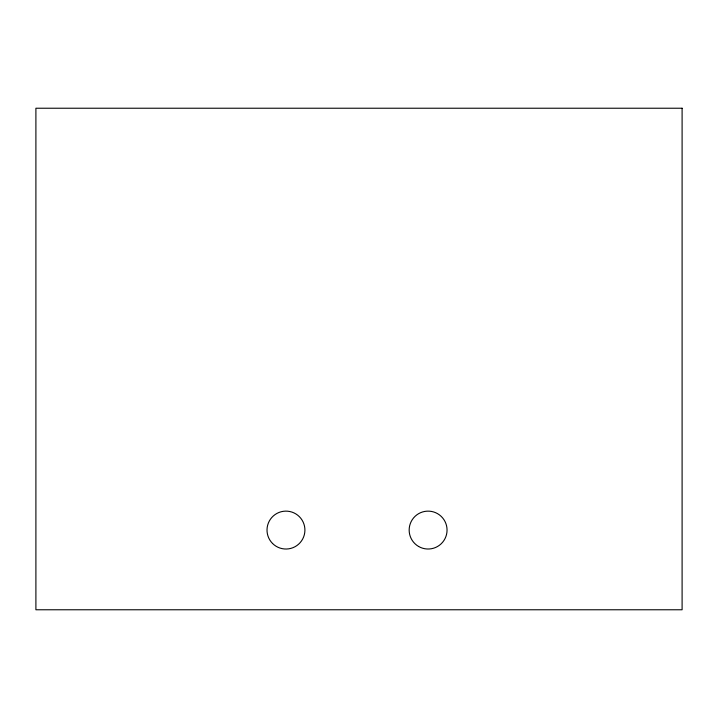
<?xml version="1.0" encoding="UTF-8"?>
<svg xmlns="http://www.w3.org/2000/svg" width="718" height="718" viewBox="0 0 718 718"><rect width="100%" height="100%" fill="white"/><g stroke="black" fill="none" stroke-linecap="round" stroke-linejoin="round"><path stroke-width="1.08" d="M682.1 108.23L35.9 108.23L35.9 609.77L682.1 609.77L682.1 108.23M272.562 543.481A18.955 18.955 0 0 0 304.27 534.982A18.955 18.955 0 0 0 281.052 511.772A18.955 18.955 0 0 0 272.562 543.481M418.63 546.488A18.955 18.955 0 0 0 447.054 530.081A18.955 18.955 0 0 0 418.63 513.666A18.955 18.955 0 0 0 418.63 546.488"/></g></svg>
